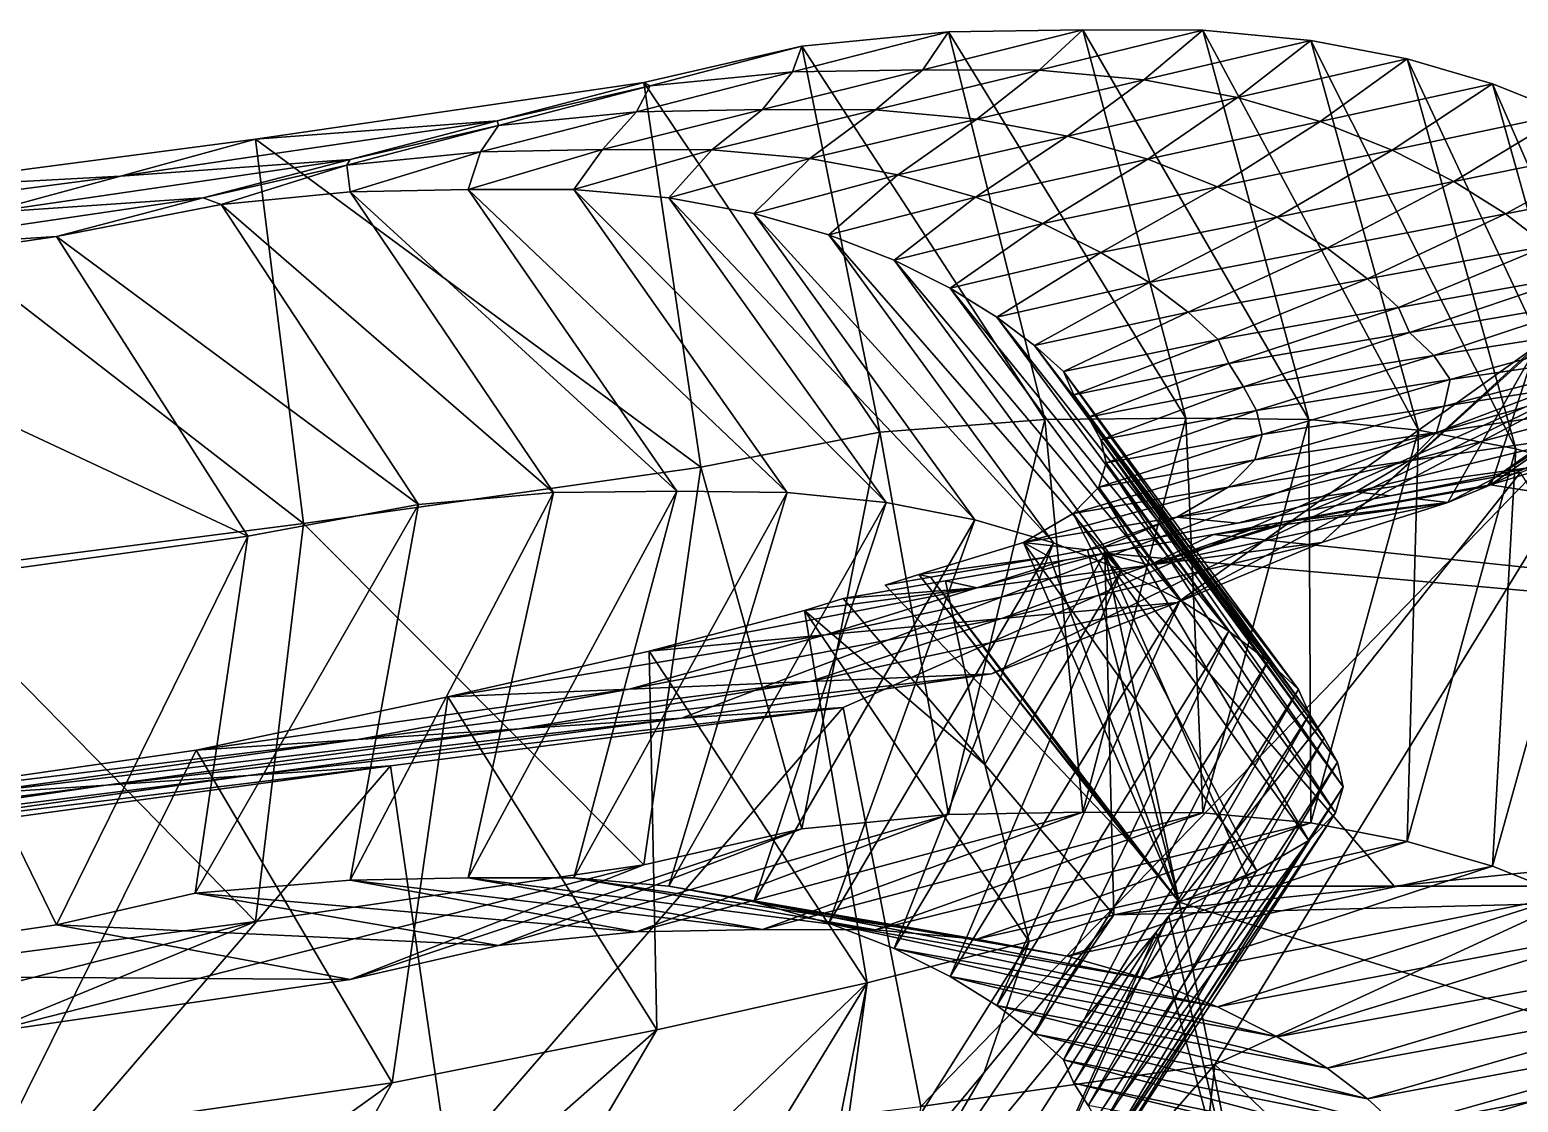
# Model space of a CAD drawing. Extents: x -4 to 137, y -13 to 10.
# Drawn here: x 122.01 to 128.97, y -5.97 to -0.95 of the extents above; entities that cross this region are included whole.
import ezdxf

# ---------------------------------------------------------------- set-up
doc = ezdxf.new("R2010")
doc.units = 0
doc.header["$MEASUREMENT"] = 0

msp = doc.modelspace()

# ---------------------------------------------------------------- linework, layer by layer
for points in [[(126.307564, -0.963214, -39.759182), (125.621094, -1.030319, -40.362541), (125.578003, -1.149979, -39.319485)], [(125.578003, -1.149979, -39.319485), (126.186371, -1.13955, -38.503113), (126.307564, -0.963214, -39.759182)], [(126.307564, -0.963214, -39.759182), (126.756554, -2.77487, -40.124844), (125.621094, -1.030319, -40.362541)], [(126.934799, -0.952899, -38.913757), (126.307564, -0.963214, -39.759182), (126.186371, -1.13955, -38.503113)], [(126.186371, -1.13955, -38.503113), (126.730179, -1.141536, -37.483158), (126.934799, -0.952899, -38.913757)], [(126.934799, -0.952899, -38.913757), (127.416519, -2.769405, -39.238049), (126.307564, -0.963214, -39.759182)], [(126.756554, -2.77487, -40.124844), (126.307564, -0.963214, -39.759182), (127.416519, -2.769405, -39.238049)], [(127.495453, -0.955498, -37.857491), (126.934799, -0.952899, -38.913757), (126.730179, -1.141536, -37.483158)], [(126.730179, -1.141536, -37.483158), (127.220055, -1.186995, -36.29837), (127.495453, -0.955498, -37.857491)], [(127.416519, -2.769405, -39.238049), (126.934799, -0.952899, -38.913757), (127.99176, -2.775061, -38.155674)], [(127.495453, -0.955498, -37.857491), (127.99176, -2.775061, -38.155674), (126.934799, -0.952899, -38.913757)], [(128.000519, -1.003008, -36.630508), (127.495453, -0.955498, -37.857491), (127.220055, -1.186995, -36.29837)], [(127.99176, -2.775061, -38.155674), (127.495453, -0.955498, -37.857491), (128.504044, -2.824563, -36.911705)], [(128.000519, -1.003008, -36.630508), (128.504044, -2.824563, -36.911705), (127.495453, -0.955498, -37.857491)], [(125.621094, -1.030319, -40.362541), (125.985909, -2.834251, -40.794136), (124.882935, -1.199095, -40.692734)], [(125.621094, -1.030319, -40.362541), (124.882935, -1.199095, -40.692734), (124.91217, -1.215367, -39.902145)], [(124.91217, -1.215367, -39.902145), (125.578003, -1.149979, -39.319485), (125.621094, -1.030319, -40.362541)], [(125.985909, -2.834251, -40.794136), (125.621094, -1.030319, -40.362541), (126.756554, -2.77487, -40.124844)], [(127.220055, -1.186995, -36.29837), (127.657707, -1.269892, -34.98317), (128.000519, -1.003008, -36.630508)], [(128.451752, -1.089188, -35.26844), (128.000519, -1.003008, -36.630508), (127.657707, -1.269892, -34.98317)], [(128.504044, -2.824563, -36.911705), (128.000519, -1.003008, -36.630508), (128.959381, -2.91217, -35.537468)], [(128.451752, -1.089188, -35.26844), (128.959381, -2.91217, -35.537468), (128.000519, -1.003008, -36.630508)], [(127.657707, -1.269892, -34.98317), (128.044373, -1.382136, -33.571709), (128.451752, -1.089188, -35.26844)], [(128.850388, -1.205681, -33.806675), (128.451752, -1.089188, -35.26844), (128.044373, -1.382136, -33.571709)], [(128.959381, -2.91217, -35.537468), (128.451752, -1.089188, -35.26844), (129.360565, -3.029743, -34.066475)], [(128.850388, -1.205681, -33.806675), (129.360565, -3.029743, -34.066475), (128.451752, -1.089188, -35.26844)], [(125.578003, -1.149979, -39.319485), (124.91217, -1.215367, -39.902145), (124.848419, -1.336743, -38.879791)], [(124.848419, -1.336743, -38.879791), (125.437943, -1.326199, -38.092472), (125.578003, -1.149979, -39.319485)], [(126.186371, -1.13955, -38.503113), (125.578003, -1.149979, -39.319485), (125.437943, -1.326199, -38.092472)], [(125.437943, -1.326199, -38.092472), (125.96489, -1.327573, -37.108826), (126.186371, -1.13955, -38.503113)], [(126.730179, -1.141536, -37.483158), (126.186371, -1.13955, -38.503113), (125.96489, -1.327573, -37.108826)], [(125.96489, -1.327573, -37.108826), (126.439598, -1.370982, -35.96624), (126.730179, -1.141536, -37.483158)], [(127.220055, -1.186995, -36.29837), (126.730179, -1.141536, -37.483158), (126.439598, -1.370982, -35.96624)], [(124.882935, -1.199095, -40.692734), (125.14946, -2.997656, -41.170158), (123.067139, -1.464323, -41.291203)], [(124.882935, -1.199095, -40.692734), (123.067139, -1.464323, -41.291203), (124.19619, -1.379226, -40.221069)], [(124.19619, -1.379226, -40.221069), (124.91217, -1.215367, -39.902145), (124.882935, -1.199095, -40.692734)], [(124.91217, -1.215367, -39.902145), (124.19619, -1.379226, -40.221069), (124.203232, -1.400416, -39.441746)], [(124.203232, -1.400416, -39.441746), (124.848419, -1.336743, -38.879791), (124.91217, -1.215367, -39.902145)], [(125.14946, -2.997656, -41.170158), (124.882935, -1.199095, -40.692734), (125.985909, -2.834251, -40.794136)], [(126.439598, -1.370982, -35.96624), (126.863686, -1.450595, -34.697899), (127.220055, -1.186995, -36.29837)], [(127.657707, -1.269892, -34.98317), (127.220055, -1.186995, -36.29837), (126.863686, -1.450595, -34.697899)], [(128.044373, -1.382136, -33.571709), (128.381226, -1.515645, -32.098167), (128.850388, -1.205681, -33.806675)], [(129.197662, -1.34413, -32.280605), (128.850388, -1.205681, -33.806675), (128.381226, -1.515645, -32.098167)], [(129.360565, -3.029743, -34.066475), (128.850388, -1.205681, -33.806675), (129.709549, -3.16905, -32.533081)], [(129.197662, -1.34413, -32.280605), (129.709549, -3.16905, -32.533081), (128.850388, -1.205681, -33.806675)], [(126.863686, -1.450595, -34.697899), (127.23835, -1.558592, -33.336739), (127.657707, -1.269892, -34.98317)], [(128.044373, -1.382136, -33.571709), (127.657707, -1.269892, -34.98317), (127.23835, -1.558592, -33.336739)], [(122.43499, -1.636768, -40.799103), (124.19619, -1.379226, -40.221069), (123.067139, -1.464323, -41.291203)], [(124.19619, -1.379226, -40.221069), (122.43499, -1.636768, -40.799103), (123.50943, -1.559358, -39.749401)], [(123.50943, -1.559358, -39.749401), (124.203232, -1.400416, -39.441746), (124.19619, -1.379226, -40.221069)], [(124.848419, -1.336743, -38.879791), (124.203232, -1.400416, -39.441746), (124.118858, -1.523509, -38.440094)], [(124.118858, -1.523509, -38.440094), (124.689507, -1.512848, -37.681835), (124.848419, -1.336743, -38.879791)], [(125.437943, -1.326199, -38.092472), (124.848419, -1.336743, -38.879791), (124.689507, -1.512848, -37.681835)], [(124.689507, -1.512848, -37.681835), (125.199593, -1.51361, -36.734493), (125.437943, -1.326199, -38.092472)], [(125.96489, -1.327573, -37.108826), (125.437943, -1.326199, -38.092472), (125.199593, -1.51361, -36.734493)], [(125.199593, -1.51361, -36.734493), (125.659119, -1.554969, -35.634102), (125.96489, -1.327573, -37.108826)], [(126.439598, -1.370982, -35.96624), (125.96489, -1.327573, -37.108826), (125.659119, -1.554969, -35.634102)], [(125.659119, -1.554969, -35.634102), (126.069649, -1.631298, -34.412624), (126.439598, -1.370982, -35.96624)], [(126.863686, -1.450595, -34.697899), (126.439598, -1.370982, -35.96624), (126.069649, -1.631298, -34.412624)], [(127.23835, -1.558592, -33.336739), (127.564751, -1.687159, -31.915726), (128.044373, -1.382136, -33.571709)], [(128.381226, -1.515645, -32.098167), (128.044373, -1.382136, -33.571709), (127.564751, -1.687159, -31.915726)], [(128.381226, -1.515645, -32.098167), (128.669464, -1.66233, -30.596708), (129.197662, -1.34413, -32.280605)], [(129.494843, -1.496181, -30.72562), (129.197662, -1.34413, -32.280605), (128.669464, -1.66233, -30.596708)], [(124.203232, -1.400416, -39.441746), (123.50943, -1.559358, -39.749401), (123.494286, -1.585465, -38.981339)], [(123.494286, -1.585465, -38.981339), (124.118858, -1.523509, -38.440094), (124.203232, -1.400416, -39.441746)], [(126.069649, -1.631298, -34.412624), (126.432335, -1.735048, -33.101776), (126.863686, -1.450595, -34.697899)], [(127.23835, -1.558592, -33.336739), (126.863686, -1.450595, -34.697899), (126.432335, -1.735048, -33.101776)], [(123.067139, -1.464323, -41.291203), (123.291344, -3.261285, -41.78228), (121.274147, -1.699428, -41.804405)], [(123.067139, -1.464323, -41.291203), (121.274147, -1.699428, -41.804405), (122.43499, -1.636768, -40.799103)], [(123.291344, -3.261285, -41.78228), (123.067139, -1.464323, -41.291203), (125.14946, -2.997656, -41.170158)], [(124.118858, -1.523509, -38.440094), (123.494286, -1.585465, -38.981339), (123.509865, -1.710275, -38.000397)], [(123.509865, -1.710275, -38.000397), (124.061653, -1.699497, -37.271191), (124.118858, -1.523509, -38.440094)], [(124.689507, -1.512848, -37.681835), (124.118858, -1.523509, -38.440094), (124.061653, -1.699497, -37.271191)], [(124.061653, -1.699497, -37.271191), (124.554893, -1.699648, -36.360161), (124.689507, -1.512848, -37.681835)], [(125.199593, -1.51361, -36.734493), (124.689507, -1.512848, -37.681835), (124.554893, -1.699648, -36.360161)], [(124.554893, -1.699648, -36.360161), (124.999229, -1.738956, -35.301971), (125.199593, -1.51361, -36.734493)], [(125.659119, -1.554969, -35.634102), (125.199593, -1.51361, -36.734493), (124.999229, -1.738956, -35.301971)], [(127.564751, -1.687159, -31.915726), (127.844048, -1.828479, -30.467796), (128.381226, -1.515645, -32.098167)], [(128.669464, -1.66233, -30.596708), (128.381226, -1.515645, -32.098167), (127.844048, -1.828479, -30.467796)], [(128.669464, -1.66233, -30.596708), (128.910309, -1.814106, -29.101503), (129.494843, -1.496181, -30.72562)], [(129.743179, -1.653477, -29.177111), (129.494843, -1.496181, -30.72562), (128.910309, -1.814106, -29.101503)], [(123.50943, -1.559358, -39.749401), (121.802834, -1.809211, -40.306995), (122.822708, -1.73949, -39.277733)], [(121.802834, -1.809211, -40.306995), (123.50943, -1.559358, -39.749401), (122.43499, -1.636768, -40.799103)], [(122.822708, -1.73949, -39.277733), (123.494286, -1.585465, -38.981339), (123.50943, -1.559358, -39.749401)], [(123.494286, -1.585465, -38.981339), (122.822708, -1.73949, -39.277733), (122.905937, -1.770514, -38.520935)], [(122.905937, -1.770514, -38.520935), (123.509865, -1.710275, -38.000397), (123.494286, -1.585465, -38.981339)], [(124.999229, -1.738956, -35.301971), (125.396187, -1.812001, -34.12735), (125.659119, -1.554969, -35.634102)], [(126.069649, -1.631298, -34.412624), (125.659119, -1.554969, -35.634102), (125.396187, -1.812001, -34.12735)], [(126.432335, -1.735048, -33.101776), (126.748299, -1.858673, -31.733284), (127.23835, -1.558592, -33.336739)], [(127.564751, -1.687159, -31.915726), (127.23835, -1.558592, -33.336739), (126.748299, -1.858673, -31.733284)], [(120.695908, -1.86505, -41.294785), (122.43499, -1.636768, -40.799103), (121.274147, -1.699428, -41.804405)], [(122.43499, -1.636768, -40.799103), (120.695908, -1.86505, -41.294785), (121.802834, -1.809211, -40.306995)], [(125.396187, -1.812001, -34.12735), (125.74691, -1.911503, -32.86681), (126.069649, -1.631298, -34.412624)], [(126.432335, -1.735048, -33.101776), (126.069649, -1.631298, -34.412624), (125.74691, -1.911503, -32.86681)], [(127.844048, -1.828479, -30.467796), (128.077454, -1.974734, -29.025898), (128.669464, -1.66233, -30.596708)], [(128.910309, -1.814106, -29.101503), (128.669464, -1.66233, -30.596708), (128.077454, -1.974734, -29.025898)], [(128.910309, -1.814106, -29.101503), (129.10498, -1.962887, -27.646717), (129.743179, -1.653477, -29.177111)], [(122.822708, -1.73949, -39.277733), (121.170677, -1.981657, -39.814896), (122.135963, -1.919621, -38.626823)], [(121.170677, -1.981657, -39.814896), (122.822708, -1.73949, -39.277733), (121.802834, -1.809211, -40.306995)], [(121.471603, -3.495553, -42.302624), (121.274147, -1.699428, -41.804405), (123.291344, -3.261285, -41.78228)], [(122.135963, -1.919621, -38.626823), (122.905937, -1.770514, -38.520935), (122.822708, -1.73949, -39.277733)], [(123.509865, -1.710275, -38.000397), (122.905937, -1.770514, -38.520935), (124.460381, -3.115926, -38.845131)], [(124.061653, -1.699497, -37.271191), (123.509865, -1.710275, -38.000397), (125.036736, -3.110103, -38.073631)], [(124.460381, -3.115926, -38.845131), (125.036736, -3.110103, -38.073631), (123.509865, -1.710275, -38.000397)], [(125.036736, -3.110103, -38.073631), (125.551949, -3.116456, -37.109673), (124.061653, -1.699497, -37.271191)], [(124.554893, -1.699648, -36.360161), (124.061653, -1.699497, -37.271191), (125.551949, -3.116456, -37.109673)], [(125.551949, -3.116456, -37.109673), (126.016045, -3.162999, -35.98975), (124.554893, -1.699648, -36.360161)], [(124.999229, -1.738956, -35.301971), (124.554893, -1.699648, -36.360161), (126.016045, -3.162999, -35.98975)], [(126.016045, -3.162999, -35.98975), (126.430702, -3.244098, -34.746384), (124.999229, -1.738956, -35.301971)], [(125.396187, -1.812001, -34.12735), (124.999229, -1.738956, -35.301971), (126.430702, -3.244098, -34.746384)], [(125.74691, -1.911503, -32.86681), (126.052422, -2.030188, -31.550842), (126.432335, -1.735048, -33.101776)], [(126.748299, -1.858673, -31.733284), (126.432335, -1.735048, -33.101776), (126.052422, -2.030188, -31.550842)], [(126.748299, -1.858673, -31.733284), (127.018677, -1.994628, -30.338879), (127.564751, -1.687159, -31.915726)], [(127.844048, -1.828479, -30.467796), (127.564751, -1.687159, -31.915726), (127.018677, -1.994628, -30.338879)], [(122.905937, -1.770514, -38.520935), (122.135963, -1.919621, -38.626823), (123.829567, -3.172669, -39.3955)], [(123.829567, -3.172669, -39.3955), (124.460381, -3.115926, -38.845131), (122.905937, -1.770514, -38.520935)], [(126.430702, -3.244098, -34.746384), (126.79702, -3.352261, -33.411934), (125.396187, -1.812001, -34.12735)], [(125.74691, -1.911503, -32.86681), (125.396187, -1.812001, -34.12735), (126.79702, -3.352261, -33.411934)], [(126.052422, -2.030188, -31.550842), (126.313866, -2.160777, -30.209965), (126.748299, -1.858673, -31.733284)], [(127.018677, -1.994628, -30.338879), (126.748299, -1.858673, -31.733284), (126.313866, -2.160777, -30.209965)], [(127.018677, -1.994628, -30.338879), (127.244598, -2.135363, -28.950287), (127.844048, -1.828479, -30.467796)], [(128.077454, -1.974734, -29.025898), (127.844048, -1.828479, -30.467796), (127.244598, -2.135363, -28.950287)], [(128.077454, -1.974734, -29.025898), (128.266083, -2.11811, -27.622978), (128.910309, -1.814106, -29.101503)], [(129.10498, -1.962887, -27.646717), (128.910309, -1.814106, -29.101503), (128.266083, -2.11811, -27.622978)], [(122.135963, -1.919621, -38.626823), (120.538521, -2.154101, -39.143547), (123.030685, -3.319955, -39.516937)], [(120.538521, -2.154101, -39.143547), (122.135963, -1.919621, -38.626823), (121.170677, -1.981657, -39.814896)], [(123.030685, -3.319955, -39.516937), (123.829567, -3.172669, -39.3955), (122.135963, -1.919621, -38.626823)], [(126.79702, -3.352261, -33.411934), (127.116142, -3.48, -32.018707), (125.74691, -1.911503, -32.86681)], [(126.052422, -2.030188, -31.550842), (125.74691, -1.911503, -32.86681), (127.116142, -3.48, -32.018707)], [(126.313866, -2.160777, -30.209965), (126.532326, -2.295992, -28.87468), (127.018677, -1.994628, -30.338879)], [(127.244598, -2.135363, -28.950287), (127.018677, -1.994628, -30.338879), (126.532326, -2.295992, -28.87468)], [(127.244598, -2.135363, -28.950287), (127.427208, -2.273334, -27.599236), (128.077454, -1.974734, -29.025898)], [(128.266083, -2.11811, -27.622978), (128.077454, -1.974734, -29.025898), (127.427208, -2.273334, -27.599236)], [(128.266083, -2.11811, -27.622978), (128.411148, -2.250789, -26.291988), (129.10498, -1.962887, -27.646717)], [(129.2547, -2.100587, -26.266525), (129.10498, -1.962887, -27.646717), (128.411148, -2.250789, -26.291988)], [(127.116142, -3.48, -32.018707), (127.389214, -3.619821, -30.599045), (126.052422, -2.030188, -31.550842)], [(126.313866, -2.160777, -30.209965), (126.052422, -2.030188, -31.550842), (127.389214, -3.619821, -30.599045)], [(121.362122, -3.551105, -40.06208), (123.030685, -3.319955, -39.516937), (120.538521, -2.154101, -39.143547)], [(126.532326, -2.295992, -28.87468), (126.708885, -2.428557, -27.575497), (127.244598, -2.135363, -28.950287)], [(127.427208, -2.273334, -27.599236), (127.244598, -2.135363, -28.950287), (126.708885, -2.428557, -27.575497)], [(127.427208, -2.273334, -27.599236), (127.567627, -2.400992, -26.317451), (128.266083, -2.11811, -27.622978)], [(128.411148, -2.250789, -26.291988), (128.266083, -2.11811, -27.622978), (127.567627, -2.400992, -26.317451)], [(128.411148, -2.250789, -26.291988), (128.462463, -2.367704, -25.086254), (129.2547, -2.100587, -26.266525)], [(129.368896, -2.214385, -25.080736), (129.2547, -2.100587, -26.266525), (128.462463, -2.367704, -25.086254)], [(127.389214, -3.619821, -30.599045), (127.617393, -3.764234, -29.185263), (126.313866, -2.160777, -30.209965)], [(126.532326, -2.295992, -28.87468), (126.313866, -2.160777, -30.209965), (127.617393, -3.764234, -29.185263)], [(128.462463, -2.367704, -25.086254), (128.576492, -2.476503, -23.961967), (129.368896, -2.214385, -25.080736)], [(129.703659, -2.299766, -24.150038), (129.368896, -2.214385, -25.080736), (128.576492, -2.476503, -23.961967)], [(127.617393, -3.764234, -29.185263), (127.801842, -3.905748, -27.809696), (126.532326, -2.295992, -28.87468)], [(126.708885, -2.428557, -27.575497), (126.532326, -2.295992, -28.87468), (127.801842, -3.905748, -27.809696)], [(126.708885, -2.428557, -27.575497), (126.844673, -2.551194, -26.342918), (127.427208, -2.273334, -27.599236)], [(127.567627, -2.400992, -26.317451), (127.427208, -2.273334, -27.599236), (126.844673, -2.551194, -26.342918)], [(127.567627, -2.400992, -26.317451), (127.617317, -2.513463, -25.15629), (128.411148, -2.250789, -26.291988)], [(128.462463, -2.367704, -25.086254), (128.411148, -2.250789, -26.291988), (127.617317, -2.513463, -25.15629)], [(128.576492, -2.476503, -23.961967), (128.652832, -2.588782, -22.845488), (129.703659, -2.299766, -24.150038)], [(129.709335, -2.433776, -23.395975), (129.703659, -2.299766, -24.150038), (128.652832, -2.588782, -22.845488)], [(127.801842, -3.905748, -27.809696), (127.943672, -4.036873, -26.504677), (126.708885, -2.428557, -27.575497)], [(126.844673, -2.551194, -26.342918), (126.708885, -2.428557, -27.575497), (127.943672, -4.036873, -26.504677)], [(126.844673, -2.551194, -26.342918), (126.892708, -2.659222, -25.226328), (127.567627, -2.400992, -26.317451)], [(127.617317, -2.513463, -25.15629), (127.567627, -2.400992, -26.317451), (126.892708, -2.659222, -25.226328)], [(129.599609, -2.454401, -14.183396), (129.05394, -2.432048, -15.290351), (127.377144, -3.63054, -14.765541)], [(128.051636, -3.35009, -16.319513), (127.377144, -3.63054, -14.765541), (129.05394, -2.432048, -15.290351)], [(127.617317, -2.513463, -25.15629), (127.686295, -2.622917, -24.032677), (128.462463, -2.367704, -25.086254)], [(128.576492, -2.476503, -23.961967), (128.462463, -2.367704, -25.086254), (127.686295, -2.622917, -24.032677)], [(129.05394, -2.432048, -15.290351), (129.049133, -2.445647, -16.908186), (128.051636, -3.35009, -16.319513)], [(128.652832, -2.588782, -22.845488), (128.624695, -2.712239, -21.696447), (129.709335, -2.433776, -23.395975)], [(129.483337, -2.578519, -21.509293), (129.709335, -2.433776, -23.395975), (128.624695, -2.712239, -21.696447)], [(125.8144, -4.122, -11.836518), (129.599609, -2.454401, -12.212553), (125.05809, -4.17187, -12.594121)], [(126.507881, -3.964232, -13.004992), (125.05809, -4.17187, -12.594121), (129.599609, -2.454401, -12.212553)], [(125.8144, -4.122, -11.836518), (126.177849, -5.987885, -11.739391), (129.599609, -2.454401, -12.212553)], [(127.552185, -5.790287, -12.01738), (129.599609, -2.454401, -12.212553), (126.177849, -5.987885, -11.739391)], [(129.599609, -2.454401, -12.212553), (129.599609, -2.454401, -14.183396), (126.507881, -3.964232, -13.004992)], [(127.377144, -3.63054, -14.765541), (126.507881, -3.964232, -13.004992), (129.599609, -2.454401, -14.183396)], [(127.552185, -5.790287, -12.01738), (129.204559, -5.028249, -12.338095), (129.599609, -2.454401, -12.212553)], [(127.686295, -2.622917, -24.032677), (127.747551, -2.732419, -22.944965), (128.576492, -2.476503, -23.961967)], [(128.652832, -2.588782, -22.845488), (128.576492, -2.476503, -23.961967), (127.747551, -2.732419, -22.944965)], [(128.6409, -3.163229, -17.296448), (128.051636, -3.35009, -16.319513), (129.049133, -2.445647, -16.908186)], [(129.049133, -2.445647, -16.908186), (128.852768, -3.052255, -17.620075), (128.6409, -3.163229, -17.296448)], [(129.049133, -2.445647, -16.908186), (129.242432, -2.779432, -17.615314), (128.852768, -3.052255, -17.620075)], [(127.943672, -4.036873, -26.504677), (127.993828, -4.15259, -25.322483), (126.844673, -2.551194, -26.342918)], [(126.892708, -2.659222, -25.226328), (126.844673, -2.551194, -26.342918), (127.993828, -4.15259, -25.322483)], [(126.892708, -2.659222, -25.226328), (126.959419, -2.764356, -24.145847), (127.617317, -2.513463, -25.15629)], [(127.686295, -2.622917, -24.032677), (127.617317, -2.513463, -25.15629), (126.959419, -2.764356, -24.145847)], [(126.959419, -2.764356, -24.145847), (127.018639, -2.869557, -23.09989), (127.686295, -2.622917, -24.032677)], [(127.747551, -2.732419, -22.944965), (127.686295, -2.622917, -24.032677), (127.018639, -2.869557, -23.09989)], [(127.747551, -2.732419, -22.944965), (127.774048, -2.845034, -21.8915), (128.652832, -2.588782, -22.845488)], [(128.624695, -2.712239, -21.696447), (128.652832, -2.588782, -22.845488), (127.774048, -2.845034, -21.8915)], [(128.624695, -2.712239, -21.696447), (128.587921, -2.835637, -20.636066), (129.483337, -2.578519, -21.509293)], [(129.437134, -2.707445, -20.401499), (129.483337, -2.578519, -21.509293), (128.587921, -2.835637, -20.636066)], [(127.993828, -4.15259, -25.322483), (128.063507, -4.265162, -24.178516), (126.892708, -2.659222, -25.226328)], [(126.959419, -2.764356, -24.145847), (126.892708, -2.659222, -25.226328), (128.063507, -4.265162, -24.178516)], [(127.774048, -2.845034, -21.8915), (127.738739, -2.963828, -20.870638), (128.624695, -2.712239, -21.696447)], [(128.587921, -2.835637, -20.636066), (128.624695, -2.712239, -21.696447), (127.738739, -2.963828, -20.870638)], [(128.587921, -2.835637, -20.636066), (128.459747, -2.96853, -19.608135), (129.437134, -2.707445, -20.401499)], [(129.30481, -2.845192, -19.335545), (129.437134, -2.707445, -20.401499), (128.459747, -2.96853, -19.608135)], [(128.841187, -3.081169, -17.653316), (130.202881, -2.664972, -17.653316), (135.867706, -4.186769, -17.653318)], [(130.202881, -2.664972, -17.653316), (128.841187, -3.081169, -17.653316), (129.717072, -2.665063, -17.653318)], [(129.250793, -2.79753, -17.653318), (129.717072, -2.665063, -17.653318), (128.841187, -3.081169, -17.653316)], [(126.756554, -2.77487, -40.124844), (126.307564, -4.621984, -40.187908), (125.985909, -2.834251, -40.794136)], [(126.307564, -4.621984, -40.187908), (126.756554, -2.77487, -40.124844), (126.934799, -4.611672, -39.342484)], [(127.416519, -2.769405, -39.238049), (126.934799, -4.611672, -39.342484), (126.756554, -2.77487, -40.124844)], [(126.934799, -4.611672, -39.342484), (127.416519, -2.769405, -39.238049), (127.495453, -4.61427, -38.286217)], [(128.063507, -4.265162, -24.178516), (128.125366, -4.377568, -23.071079), (126.959419, -2.764356, -24.145847)], [(127.018639, -2.869557, -23.09989), (126.959419, -2.764356, -24.145847), (128.125366, -4.377568, -23.071079)], [(127.018639, -2.869557, -23.09989), (127.044273, -2.977791, -22.086872), (127.747551, -2.732419, -22.944965)], [(127.774048, -2.845034, -21.8915), (127.747551, -2.732419, -22.944965), (127.044273, -2.977791, -22.086872)], [(127.99176, -2.775061, -38.155674), (127.495453, -4.61427, -38.286217), (127.416519, -2.769405, -39.238049)], [(127.495453, -4.61427, -38.286217), (127.99176, -2.775061, -38.155674), (128.000519, -4.661781, -37.059235)], [(128.504044, -2.824563, -36.911705), (128.000519, -4.661781, -37.059235), (127.99176, -2.775061, -38.155674)], [(129.242432, -2.779432, -17.615314), (129.250793, -2.79753, -17.653318), (128.852768, -3.052255, -17.620075)], [(125.985909, -2.834251, -40.794136), (125.621094, -4.689091, -40.791267), (125.14946, -2.997656, -41.170158)], [(125.621094, -4.689091, -40.791267), (125.985909, -2.834251, -40.794136), (126.307564, -4.621984, -40.187908)], [(127.044273, -2.977791, -22.086872), (127.010155, -3.09202, -21.105206), (127.774048, -2.845034, -21.8915)], [(127.738739, -2.963828, -20.870638), (127.774048, -2.845034, -21.8915), (127.010155, -3.09202, -21.105206)], [(127.738739, -2.963828, -20.870638), (127.614632, -3.09187, -19.880722), (128.587921, -2.835637, -20.636066)], [(128.459747, -2.96853, -19.608135), (128.587921, -2.835637, -20.636066), (127.614632, -3.09187, -19.880722)], [(128.000519, -4.661781, -37.059235), (128.504044, -2.824563, -36.911705), (128.451752, -4.747962, -35.697166)], [(128.459747, -2.96853, -19.608135), (128.211868, -3.114126, -18.681356), (129.30481, -2.845192, -19.335545)], [(129.048996, -2.99603, -18.371862), (129.30481, -2.845192, -19.335545), (128.211868, -3.114126, -18.681356)], [(128.959381, -2.91217, -35.537468), (128.451752, -4.747962, -35.697166), (128.504044, -2.824563, -36.911705)], [(128.841187, -3.081169, -17.653316), (128.852768, -3.052255, -17.620075), (129.250793, -2.79753, -17.653318)], [(128.125366, -4.377568, -23.071079), (128.15213, -4.492784, -21.998468), (127.018639, -2.869557, -23.09989)], [(127.044273, -2.977791, -22.086872), (127.018639, -2.869557, -23.09989), (128.15213, -4.492784, -21.998468)], [(128.451752, -4.747962, -35.697166), (128.959381, -2.91217, -35.537468), (128.850388, -4.864453, -34.235405)], [(129.360565, -3.029743, -34.066475), (128.850388, -4.864453, -34.235405), (128.959381, -2.91217, -35.537468)], [(127.010155, -3.09202, -21.105206), (126.890144, -3.215207, -20.153313), (127.738739, -2.963828, -20.870638)], [(127.614632, -3.09187, -19.880722), (127.738739, -2.963828, -20.870638), (126.890144, -3.215207, -20.153313)], [(127.010155, -3.09202, -21.105206), (127.044273, -2.977791, -22.086872), (128.116516, -4.613787, -20.958998)], [(128.15213, -4.492784, -21.998468), (128.116516, -4.613787, -20.958998), (127.044273, -2.977791, -22.086872)], [(127.614632, -3.09187, -19.880722), (127.374702, -3.232222, -18.99085), (128.459747, -2.96853, -19.608135)], [(128.211868, -3.114126, -18.681356), (128.459747, -2.96853, -19.608135), (127.374702, -3.232222, -18.99085)], [(125.14946, -2.997656, -41.170158), (124.882935, -4.857867, -41.12146), (123.291344, -3.261285, -41.78228)], [(124.882935, -4.857867, -41.12146), (125.14946, -2.997656, -41.170158), (125.621094, -4.689091, -40.791267)], [(127.031326, -3.371903, -18.177498), (127.385704, -5.031764, -18.177498), (128.981537, -3.023669, -18.177498)], [(128.007599, -3.197526, -18.177498), (127.031326, -3.371903, -18.177498), (128.981537, -3.023669, -18.177498)], [(127.385704, -5.031764, -18.177498), (130.902084, -6.130318, -18.177498), (128.981537, -3.023669, -18.177498)], [(128.371918, -3.132445, -18.177498), (128.007599, -3.197526, -18.177498), (128.981537, -3.023669, -18.177498)], [(128.211868, -3.114126, -18.681356), (128.211868, -3.114126, -18.539869), (129.048996, -2.99603, -18.371862)], [(129.048996, -2.99603, -18.230377), (129.048996, -2.99603, -18.371862), (128.211868, -3.114126, -18.539869)], [(128.211868, -3.114126, -18.539869), (128.371918, -3.132445, -18.177498), (129.048996, -2.99603, -18.230377)], [(128.981537, -3.023669, -18.177498), (129.048996, -2.99603, -18.230377), (128.371918, -3.132445, -18.177498)], [(128.822891, -3.088666, -17.620712), (128.6409, -3.163229, -17.296448), (128.852768, -3.052255, -17.620075)], [(128.841187, -3.081169, -17.653316), (128.822891, -3.088666, -17.620712), (128.852768, -3.052255, -17.620075)], [(128.850388, -4.864453, -34.235405), (129.360565, -3.029743, -34.066475), (129.197662, -5.002903, -32.709332)], [(124.460381, -3.115926, -38.845131), (123.829567, -3.172669, -39.3955), (123.509865, -4.929068, -38.377563)], [(123.509865, -4.929068, -38.377563), (124.061653, -4.91829, -37.648361), (124.460381, -3.115926, -38.845131)], [(125.036736, -3.110103, -38.073631), (124.460381, -3.115926, -38.845131), (124.061653, -4.91829, -37.648361)], [(124.061653, -4.91829, -37.648361), (124.554893, -4.91844, -36.737328), (125.036736, -3.110103, -38.073631)], [(125.551949, -3.116456, -37.109673), (125.036736, -3.110103, -38.073631), (124.554893, -4.91844, -36.737328)], [(124.554893, -4.91844, -36.737328), (124.999229, -4.957748, -35.679146), (125.551949, -3.116456, -37.109673)], [(126.016045, -3.162999, -35.98975), (125.551949, -3.116456, -37.109673), (124.999229, -4.957748, -35.679146)], [(126.890144, -3.215207, -20.153313), (126.658104, -3.350317, -19.300341), (127.614632, -3.09187, -19.880722)], [(127.374702, -3.232222, -18.99085), (127.614632, -3.09187, -19.880722), (126.658104, -3.350317, -19.300341)], [(126.890144, -3.215207, -20.153313), (127.010155, -3.09202, -21.105206), (127.991158, -4.743553, -19.950962)], [(128.116516, -4.613787, -20.958998), (127.991158, -4.743553, -19.950962), (127.010155, -3.09202, -21.105206)], [(127.374702, -3.232222, -18.99085), (127.374702, -3.232222, -18.849361), (128.211868, -3.114126, -18.681356)], [(128.211868, -3.114126, -18.539869), (128.211868, -3.114126, -18.681356), (127.374702, -3.232222, -18.849361)], [(127.374702, -3.232222, -18.849361), (127.657562, -3.259997, -18.177498), (128.211868, -3.114126, -18.539869)], [(127.546539, -3.312364, -17.653318), (128.841187, -3.081169, -17.653316), (135.867706, -4.186769, -17.653318)], [(127.86615, -3.25527, -17.653318), (128.841187, -3.081169, -17.653316), (127.546539, -3.312364, -17.653318)], [(128.007599, -3.197526, -18.177498), (128.211868, -3.114126, -18.539869), (127.657562, -3.259997, -18.177498)], [(128.482742, -3.145128, -17.653318), (128.841187, -3.081169, -17.653316), (127.86615, -3.25527, -17.653318)], [(128.211868, -3.114126, -18.539869), (128.007599, -3.197526, -18.177498), (128.371918, -3.132445, -18.177498)], [(128.482742, -3.145128, -17.653318), (128.49675, -3.146731, -17.621725), (128.841187, -3.081169, -17.653316)], [(128.822891, -3.088666, -17.620712), (128.841187, -3.081169, -17.653316), (128.49675, -3.146731, -17.621725)], [(128.6409, -3.163229, -17.296448), (128.822891, -3.088666, -17.620712), (128.49675, -3.146731, -17.621725)], [(123.829567, -3.172669, -39.3955), (123.030685, -3.319955, -39.516937), (122.785362, -4.989307, -38.718861)], [(122.785362, -4.989307, -38.718861), (123.509865, -4.929068, -38.377563), (123.829567, -3.172669, -39.3955)], [(124.999229, -4.957748, -35.679146), (125.396187, -5.030793, -34.504524), (126.016045, -3.162999, -35.98975)], [(126.430702, -3.244098, -34.746384), (126.016045, -3.162999, -35.98975), (125.396187, -5.030793, -34.504524)], [(127.657562, -3.259997, -18.177498), (127.031326, -3.371903, -18.177498), (128.007599, -3.197526, -18.177498)], [(128.051636, -3.35009, -16.319513), (128.6409, -3.163229, -17.296448), (127.245392, -3.456149, -16.699495)], [(128.6409, -3.163229, -17.296448), (127.859169, -3.26976, -17.623873), (127.245392, -3.456149, -16.699495)], [(128.6409, -3.163229, -17.296448), (127.930916, -3.247576, -17.623486), (127.859169, -3.26976, -17.623873)], [(127.86615, -3.25527, -17.653318), (127.930916, -3.247576, -17.623486), (128.482742, -3.145128, -17.653318)], [(128.49675, -3.146731, -17.621725), (128.482742, -3.145128, -17.653318), (127.930916, -3.247576, -17.623486)], [(128.6409, -3.163229, -17.296448), (128.49675, -3.146731, -17.621725), (127.930916, -3.247576, -17.623486)], [(123.291344, -3.261285, -41.78228), (123.067139, -5.123096, -41.719933), (121.471603, -3.495553, -42.302624)], [(123.067139, -5.123096, -41.719933), (123.291344, -3.261285, -41.78228), (124.882935, -4.857867, -41.12146)], [(125.396187, -5.030793, -34.504524), (125.74691, -5.130296, -33.24398), (126.430702, -3.244098, -34.746384)], [(126.79702, -3.352261, -33.411934), (126.430702, -3.244098, -34.746384), (125.74691, -5.130296, -33.24398)], [(126.658104, -3.350317, -19.300341), (126.890144, -3.215207, -20.153313), (127.748802, -4.885059, -19.043411)], [(126.658104, -3.350317, -19.300341), (126.658104, -3.350317, -19.158857), (127.374702, -3.232222, -18.99085)], [(127.374702, -3.232222, -18.849361), (127.374702, -3.232222, -18.99085), (126.658104, -3.350317, -19.158857)], [(126.658104, -3.350317, -19.158857), (126.95742, -3.385099, -18.177498), (127.374702, -3.232222, -18.849361)], [(127.991158, -4.743553, -19.950962), (127.748802, -4.885059, -19.043411), (126.890144, -3.215207, -20.153313)], [(127.031326, -3.371903, -18.177498), (127.374702, -3.232222, -18.849361), (126.95742, -3.385099, -18.177498)], [(127.374702, -3.232222, -18.849361), (127.031326, -3.371903, -18.177498), (127.657562, -3.259997, -18.177498)], [(127.805618, -3.278994, -17.624033), (127.245392, -3.456149, -16.699495), (127.859169, -3.26976, -17.623873)], [(127.77504, -3.271532, -17.653318), (127.86615, -3.25527, -17.653318), (127.546539, -3.312364, -17.653318)], [(127.77504, -3.271532, -17.653318), (127.816383, -3.275591, -17.641792), (127.86615, -3.25527, -17.653318)], [(127.816383, -3.275591, -17.641792), (127.805618, -3.278994, -17.624033), (127.859169, -3.26976, -17.623873)], [(127.816383, -3.275591, -17.641792), (127.859169, -3.26976, -17.623873), (127.86615, -3.25527, -17.653318)], [(127.930916, -3.247576, -17.623486), (127.86615, -3.25527, -17.653318), (127.859169, -3.26976, -17.623873)], [(123.030685, -3.319955, -39.516937), (121.362122, -3.551105, -40.06208), (122.135963, -5.138414, -39.00399)], [(122.135963, -5.138414, -39.00399), (122.785362, -4.989307, -38.718861), (123.030685, -3.319955, -39.516937)], [(127.037621, -3.400257, -17.653318), (127.245392, -3.456149, -16.699495), (127.546539, -3.312364, -17.653318)], [(127.037621, -3.400257, -17.653318), (127.546539, -3.312364, -17.653318), (135.867706, -4.186769, -17.653318)], [(127.805618, -3.278994, -17.624033), (127.720154, -3.291007, -17.624243), (127.245392, -3.456149, -16.699495)], [(127.546539, -3.312364, -17.653318), (127.245392, -3.456149, -16.699495), (127.720154, -3.291007, -17.624243)], [(127.546539, -3.312364, -17.653318), (127.816383, -3.275591, -17.641792), (127.77504, -3.271532, -17.653318)], [(127.546539, -3.312364, -17.653318), (127.720154, -3.291007, -17.624243), (127.816383, -3.275591, -17.641792)], [(127.805618, -3.278994, -17.624033), (127.816383, -3.275591, -17.641792), (127.720154, -3.291007, -17.624243)], [(125.74691, -5.130296, -33.24398), (126.052422, -5.24898, -31.928013), (126.79702, -3.352261, -33.411934)], [(127.116142, -3.48, -32.018707), (126.79702, -3.352261, -33.411934), (126.052422, -5.24898, -31.928013)], [(126.167366, -3.500314, -18.332485), (126.658104, -3.350317, -19.158857), (127.385704, -5.031764, -18.177498)], [(126.167366, -3.500314, -18.332485), (126.779724, -3.416863, -18.177498), (126.658104, -3.350317, -19.158857)], [(126.850403, -3.432554, -17.653318), (127.037621, -3.400257, -17.653318), (126.292671, -3.528849, -17.653318)], [(126.292671, -3.528849, -17.653318), (127.037621, -3.400257, -17.653318), (126.476891, -4.388619, -17.653318)], [(127.245392, -3.456149, -16.699495), (127.037621, -3.400257, -17.653318), (126.439156, -3.562208, -17.079481)], [(126.850403, -3.432554, -17.653318), (126.439156, -3.562208, -17.079481), (127.037621, -3.400257, -17.653318)], [(126.476891, -4.388619, -17.653318), (127.037621, -3.400257, -17.653318), (127.079872, -5.091654, -17.653318)], [(127.377144, -3.63054, -14.765541), (128.051636, -3.35009, -16.319513), (126.554108, -3.706303, -15.378053)], [(127.245392, -3.456149, -16.699495), (126.554108, -3.706303, -15.378053), (128.051636, -3.35009, -16.319513)], [(127.748802, -4.885059, -19.043411), (127.748802, -4.885059, -18.901922), (126.658104, -3.350317, -19.300341)], [(126.658104, -3.350317, -19.158857), (126.658104, -3.350317, -19.300341), (127.748802, -4.885059, -18.901922)], [(127.385704, -5.031764, -18.177498), (126.658104, -3.350317, -19.158857), (127.748802, -4.885059, -18.901922)], [(126.95742, -3.385099, -18.177498), (126.658104, -3.350317, -19.158857), (126.779724, -3.416863, -18.177498)], [(126.779724, -3.416863, -18.177498), (127.385704, -5.031764, -18.177498), (126.95742, -3.385099, -18.177498)], [(126.95742, -3.385099, -18.177498), (127.385704, -5.031764, -18.177498), (127.031326, -3.371903, -18.177498)], [(127.720154, -4.956659, -17.653318), (127.079872, -5.091654, -17.653318), (127.037621, -3.400257, -17.653318)], [(135.867706, -4.186769, -17.653318), (128.390884, -4.956659, -17.653318), (127.037621, -3.400257, -17.653318)], [(128.390884, -4.956659, -17.653318), (127.720154, -4.956659, -17.653318), (127.037621, -3.400257, -17.653318)], [(126.554108, -3.706303, -15.378053), (127.245392, -3.456149, -16.699495), (125.731056, -3.782066, -15.990563)], [(126.439156, -3.562208, -17.079481), (125.731056, -3.782066, -15.990563), (127.245392, -3.456149, -16.699495)], [(126.167366, -3.500314, -18.332485), (126.223, -3.512983, -18.177498), (126.779724, -3.416863, -18.177498)], [(126.223, -3.512983, -18.177498), (127.385704, -5.031764, -18.177498), (126.779724, -3.416863, -18.177498)], [(126.292671, -3.528849, -17.653318), (126.439156, -3.562208, -17.079481), (126.850403, -3.432554, -17.653318)], [(121.274147, -5.3582, -42.233135), (121.471603, -3.495553, -42.302624), (123.067139, -5.123096, -41.719933)], [(126.292671, -3.528849, -17.653318), (125.813721, -3.611447, -17.653318), (126.439156, -3.562208, -17.079481)], [(125.813721, -3.611447, -17.653318), (126.292671, -3.528849, -17.653318), (126.476891, -4.388619, -17.653318)], [(126.167366, -3.500314, -18.332485), (127.176506, -4.774986, -18.177498), (126.010345, -3.549658, -18.177498)], [(126.167366, -3.500314, -18.332485), (126.010345, -3.549658, -18.177498), (126.223, -3.512983, -18.177498)], [(126.010345, -3.549658, -18.177498), (127.176506, -4.774986, -18.177498), (126.223, -3.512983, -18.177498)], [(126.052422, -5.24898, -31.928013), (126.313866, -5.37957, -30.587137), (127.116142, -3.48, -32.018707)], [(127.176506, -4.774986, -18.177498), (126.167366, -3.500314, -18.332485), (127.385704, -5.031764, -18.177498)], [(127.176506, -4.774986, -18.177498), (127.385704, -5.031764, -18.177498), (126.223, -3.512983, -18.177498)], [(127.389214, -3.619821, -30.599045), (127.116142, -3.48, -32.018707), (126.313866, -5.37957, -30.587137)], [(120.538521, -5.372893, -39.520714), (122.135963, -5.138414, -39.00399), (121.362122, -3.551105, -40.06208)], [(125.731056, -3.782066, -15.990563), (126.439156, -3.562208, -17.079481), (124.90802, -3.857829, -16.603075)], [(125.632904, -3.668267, -17.459469), (124.90802, -3.857829, -16.603075), (126.439156, -3.562208, -17.079481)], [(125.632904, -3.668267, -17.459469), (126.439156, -3.562208, -17.079481), (125.813721, -3.611447, -17.653318)], [(126.476891, -4.388619, -17.653318), (125.632904, -3.668267, -17.459469), (125.813721, -3.611447, -17.653318)], [(124.90802, -3.857829, -16.603075), (125.632904, -3.668267, -17.459469), (125.926155, -5.409888, -16.198353)], [(126.683319, -5.215198, -17.098509), (125.926155, -5.409888, -16.198353), (125.632904, -3.668267, -17.459469)], [(125.632904, -3.668267, -17.459469), (126.476891, -4.388619, -17.653318), (126.683319, -5.215198, -17.098509)], [(126.507881, -3.964232, -13.004992), (127.377144, -3.63054, -14.765541), (125.660782, -4.000251, -13.922985)], [(126.554108, -3.706303, -15.378053), (125.660782, -4.000251, -13.922985), (127.377144, -3.63054, -14.765541)], [(126.313866, -5.37957, -30.587137), (126.532326, -5.514784, -29.251852), (127.389214, -3.619821, -30.599045)], [(127.617393, -3.764234, -29.185263), (127.389214, -3.619821, -30.599045), (126.532326, -5.514784, -29.251852)], [(125.660782, -4.000251, -13.922985), (126.554108, -3.706303, -15.378053), (124.81366, -4.03627, -14.840976)], [(125.731056, -3.782066, -15.990563), (124.81366, -4.03627, -14.840976), (126.554108, -3.706303, -15.378053)], [(124.81366, -4.03627, -14.840976), (125.731056, -3.782066, -15.990563), (123.966568, -4.072289, -15.758968)], [(124.90802, -3.857829, -16.603075), (123.966568, -4.072289, -15.758968), (125.731056, -3.782066, -15.990563)], [(126.532326, -5.514784, -29.251852), (126.708885, -5.647349, -27.952667), (127.617393, -3.764234, -29.185263)], [(127.801842, -3.905748, -27.809696), (127.617393, -3.764234, -29.185263), (126.708885, -5.647349, -27.952667)], [(123.966568, -4.072289, -15.758968), (124.90802, -3.857829, -16.603075), (124.942787, -5.629238, -15.312513)], [(125.926155, -5.409888, -16.198353), (124.942787, -5.629238, -15.312513), (124.90802, -3.857829, -16.603075)], [(125.05809, -4.17187, -12.594121), (126.507881, -3.964232, -13.004992), (124.301781, -4.221739, -13.351722)], [(125.660782, -4.000251, -13.922985), (124.301781, -4.221739, -13.351722), (126.507881, -3.964232, -13.004992)], [(126.708885, -5.647349, -27.952667), (126.844673, -5.769987, -26.720089), (127.801842, -3.905748, -27.809696)], [(127.943672, -4.036873, -26.504677), (127.801842, -3.905748, -27.809696), (126.844673, -5.769987, -26.720089)], [(124.301781, -4.221739, -13.351722), (125.660782, -4.000251, -13.922985), (123.545471, -4.271608, -14.109323)], [(124.81366, -4.03627, -14.840976), (123.545471, -4.271608, -14.109323), (125.660782, -4.000251, -13.922985)], [(123.545471, -4.271608, -14.109323), (124.81366, -4.03627, -14.840976), (122.789169, -4.321479, -15.005837)], [(123.966568, -4.072289, -15.758968), (122.789169, -4.321479, -15.005837), (124.81366, -4.03627, -14.840976)], [(122.789169, -4.321479, -15.005837), (123.966568, -4.072289, -15.758968), (123.705902, -5.876609, -14.574912)], [(124.942787, -5.629238, -15.312513), (123.705902, -5.876609, -14.574912), (123.966568, -4.072289, -15.758968)], [(126.844673, -5.769987, -26.720089), (126.892708, -5.878015, -25.603498), (127.943672, -4.036873, -26.504677)], [(127.993828, -4.15259, -25.322483), (127.943672, -4.036873, -26.504677), (126.892708, -5.878015, -25.603498)], [(123.033249, -4.439564, -12.034493), (125.05809, -4.17187, -12.594121), (122.368248, -4.484399, -12.781599)], [(124.301781, -4.221739, -13.351722), (122.368248, -4.484399, -12.781599), (125.05809, -4.17187, -12.594121)], [(123.698265, -4.394729, -11.287395), (125.8144, -4.122, -11.836518), (123.033249, -4.439564, -12.034493)], [(125.05809, -4.17187, -12.594121), (123.033249, -4.439564, -12.034493), (125.8144, -4.122, -11.836518)], [(123.698265, -4.394729, -11.287395), (123.966934, -6.254442, -11.242942), (125.8144, -4.122, -11.836518)], [(126.177849, -5.987885, -11.739391), (125.8144, -4.122, -11.836518), (123.966934, -6.254442, -11.242942)], [(126.892708, -5.878015, -25.603498), (126.959419, -5.983148, -24.523018), (127.993828, -4.15259, -25.322483)], [(128.063507, -4.265162, -24.178516), (127.993828, -4.15259, -25.322483), (126.959419, -5.983148, -24.523018)], [(122.368248, -4.484399, -12.781599), (124.301781, -4.221739, -13.351722), (121.703239, -4.529234, -13.528706)], [(123.545471, -4.271608, -14.109323), (121.703239, -4.529234, -13.528706), (124.301781, -4.221739, -13.351722)], [(128.390884, -4.956659, -17.653318), (135.867706, -4.186769, -17.653318), (132.35466, -4.956576, -17.653316)], [(121.703239, -4.529234, -13.528706), (123.545471, -4.271608, -14.109323), (121.038254, -4.574068, -14.41472)], [(122.789169, -4.321479, -15.005837), (121.038254, -4.574068, -14.41472), (123.545471, -4.271608, -14.109323)], [(126.959419, -5.983148, -24.523018), (127.018639, -6.08835, -23.477062), (128.063507, -4.265162, -24.178516)], [(128.125366, -4.377568, -23.071079), (128.063507, -4.265162, -24.178516), (127.018639, -6.08835, -23.477062)], [(121.038254, -4.574068, -14.41472), (122.789169, -4.321479, -15.005837), (121.887062, -6.137983, -13.908822)], [(123.705902, -5.876609, -14.574912), (121.887062, -6.137983, -13.908822), (122.789169, -4.321479, -15.005837)], [(127.018639, -6.08835, -23.477062), (127.044273, -6.196584, -22.464043), (128.125366, -4.377568, -23.071079)], [(128.15213, -4.492784, -21.998468), (128.125366, -4.377568, -23.071079), (127.044273, -6.196584, -22.464043)], [(121.04287, -4.719306, -11.516926), (123.033249, -4.439564, -12.034493), (120.482651, -4.759282, -12.247553)], [(122.368248, -4.484399, -12.781599), (120.482651, -4.759282, -12.247553), (123.033249, -4.439564, -12.034493)], [(121.603073, -4.67933, -10.786306), (123.698265, -4.394729, -11.287395), (121.04287, -4.719306, -11.516926)], [(123.033249, -4.439564, -12.034493), (121.04287, -4.719306, -11.516926), (123.698265, -4.394729, -11.287395)], [(121.603073, -4.67933, -10.786306), (121.851364, -6.538943, -10.742705), (123.698265, -4.394729, -11.287395)], [(123.966934, -6.254442, -11.242942), (123.698265, -4.394729, -11.287395), (121.851364, -6.538943, -10.742705)], [(127.079872, -5.091654, -17.653318), (126.683319, -5.215198, -17.098509), (126.476891, -4.388619, -17.653318)], [(120.482651, -4.759282, -12.247553), (122.368248, -4.484399, -12.781599), (119.92244, -4.799257, -12.978178)], [(121.703239, -4.529234, -13.528706), (119.92244, -4.799257, -12.978178), (122.368248, -4.484399, -12.781599)], [(127.044273, -6.196584, -22.464043), (127.010155, -6.310812, -21.48238), (128.15213, -4.492784, -21.998468)], [(128.116516, -4.613787, -20.958998), (128.15213, -4.492784, -21.998468), (127.010155, -6.310812, -21.48238)], [(125.621094, -4.689091, -40.791267), (126.307564, -4.621984, -40.187908), (124.203232, -5.234123, -39.890968)], [(124.848434, -5.170449, -39.32901), (124.203232, -5.234123, -39.890968), (126.307564, -4.621984, -40.187908)], [(126.307564, -4.621984, -40.187908), (126.934799, -4.611672, -39.342484), (124.848434, -5.170449, -39.32901)], [(125.437943, -5.159905, -38.541695), (124.848434, -5.170449, -39.32901), (126.934799, -4.611672, -39.342484)], [(126.934799, -4.611672, -39.342484), (127.495453, -4.61427, -38.286217), (125.437943, -5.159905, -38.541695)], [(125.96489, -5.161279, -37.558052), (125.437943, -5.159905, -38.541695), (127.495453, -4.61427, -38.286217)], [(127.495453, -4.61427, -38.286217), (128.000519, -4.661781, -37.059235), (125.96489, -5.161279, -37.558052)], [(126.439598, -5.204689, -36.41547), (125.96489, -5.161279, -37.558052), (128.000519, -4.661781, -37.059235)], [(128.000519, -4.661781, -37.059235), (128.451752, -4.747962, -35.697166), (126.439598, -5.204689, -36.41547)], [(127.010155, -6.310812, -21.48238), (126.890144, -6.434001, -20.530481), (128.116516, -4.613787, -20.958998)], [(127.991158, -4.743553, -19.950962), (128.116516, -4.613787, -20.958998), (126.890144, -6.434001, -20.530481)], [(124.882935, -4.857867, -41.12146), (125.621094, -4.689091, -40.791267), (123.50943, -5.393064, -40.198624)], [(124.203232, -5.234123, -39.890968), (123.50943, -5.393064, -40.198624), (125.621094, -4.689091, -40.791267)], [(126.863686, -5.284302, -35.147121), (126.439598, -5.204689, -36.41547), (128.451752, -4.747962, -35.697166)], [(126.890144, -6.434001, -20.530481), (126.658104, -6.56911, -19.677511), (127.991158, -4.743553, -19.950962)], [(127.748802, -4.885059, -19.043411), (127.991158, -4.743553, -19.950962), (126.658104, -6.56911, -19.677511)], [(128.451752, -4.747962, -35.697166), (128.850388, -4.864453, -34.235405), (126.863686, -5.284302, -35.147121)], [(123.067139, -5.123096, -41.719933), (124.882935, -4.857867, -41.12146), (121.802834, -5.642919, -40.756218)], [(123.50943, -5.393064, -40.198624), (121.802834, -5.642919, -40.756218), (124.882935, -4.857867, -41.12146)], [(127.23835, -5.392298, -33.785969), (126.863686, -5.284302, -35.147121), (128.850388, -4.864453, -34.235405)], [(128.850388, -4.864453, -34.235405), (129.197662, -5.002903, -32.709332), (127.23835, -5.392298, -33.785969)], [(123.509865, -4.929068, -38.377563), (122.785362, -4.989307, -38.718861), (124.848434, -5.170449, -39.32901)], [(124.061653, -4.91829, -37.648361), (123.509865, -4.929068, -38.377563), (125.437943, -5.159905, -38.541695)], [(124.848434, -5.170449, -39.32901), (125.437943, -5.159905, -38.541695), (123.509865, -4.929068, -38.377563)], [(125.437943, -5.159905, -38.541695), (125.96489, -5.161279, -37.558052), (124.061653, -4.91829, -37.648361)], [(124.554893, -4.91844, -36.737328), (124.061653, -4.91829, -37.648361), (125.96489, -5.161279, -37.558052)], [(125.96489, -5.161279, -37.558052), (126.439598, -5.204689, -36.41547), (124.554893, -4.91844, -36.737328)], [(124.999229, -4.957748, -35.679146), (124.554893, -4.91844, -36.737328), (126.439598, -5.204689, -36.41547)], [(126.658104, -6.56911, -19.677511), (126.658104, -6.56911, -19.536028), (127.748802, -4.885059, -19.043411)], [(127.748802, -4.885059, -18.901922), (127.748802, -4.885059, -19.043411), (126.658104, -6.56911, -19.536028)], [(126.658104, -6.56911, -19.536028), (127.337212, -5.095369, -18.177498), (127.748802, -4.885059, -18.901922)], [(127.385704, -5.031764, -18.177498), (127.748802, -4.885059, -18.901922), (127.337212, -5.095369, -18.177498)], [(122.785362, -4.989307, -38.718861), (122.135963, -5.138414, -39.00399), (124.203232, -5.234123, -39.890968)], [(124.203232, -5.234123, -39.890968), (124.848434, -5.170449, -39.32901), (122.785362, -4.989307, -38.718861)], [(126.439598, -5.204689, -36.41547), (126.863686, -5.284302, -35.147121), (124.999229, -4.957748, -35.679146)], [(125.396187, -5.030793, -34.504524), (124.999229, -4.957748, -35.679146), (126.863686, -5.284302, -35.147121)], [(125.825058, -6.93504, -17.653318), (133.89743, -4.956551, -17.653316), (129.628098, -6.642771, -17.653316)], [(133.89743, -4.956551, -17.653316), (125.825058, -6.93504, -17.653318), (132.35466, -4.956576, -17.653316)], [(127.079872, -5.091654, -17.653318), (132.35466, -4.956576, -17.653316), (125.825058, -6.93504, -17.653318)], [(127.079872, -5.091654, -17.653318), (128.390884, -4.956659, -17.653318), (132.35466, -4.956576, -17.653316)], [(128.390884, -4.956659, -17.653318), (127.079872, -5.091654, -17.653318), (127.720154, -4.956659, -17.653318)], [(127.564751, -5.520865, -32.364952), (127.23835, -5.392298, -33.785969), (129.197662, -5.002903, -32.709332)], [(129.197662, -5.002903, -32.709332), (129.494843, -5.154953, -31.15435), (127.564751, -5.520865, -32.364952)], [(126.863686, -5.284302, -35.147121), (127.23835, -5.392298, -33.785969), (125.396187, -5.030793, -34.504524)], [(125.74691, -5.130296, -33.24398), (125.396187, -5.030793, -34.504524), (127.23835, -5.392298, -33.785969)], [(127.337212, -5.095369, -18.177498), (127.807274, -7.112175, -18.177498), (127.385704, -5.031764, -18.177498)], [(127.807274, -7.112175, -18.177498), (130.902084, -6.130318, -18.177498), (127.385704, -5.031764, -18.177498)], [(129.204559, -5.028249, -12.338095), (127.552185, -5.790287, -12.01738), (128.919769, -7.089836, -12.848217)], [(128.919769, -7.089836, -12.848217), (133.30275, -5.697312, -13.779535), (129.204559, -5.028249, -12.338095)], [(121.802834, -5.642919, -40.756218), (120.117661, -5.864378, -41.234383), (123.067139, -5.123096, -41.719933)], [(121.274147, -5.3582, -42.233135), (123.067139, -5.123096, -41.719933), (120.117661, -5.864378, -41.234383)], [(122.135963, -5.138414, -39.00399), (120.538521, -5.372893, -39.520714), (123.50943, -5.393064, -40.198624)], [(123.50943, -5.393064, -40.198624), (124.203232, -5.234123, -39.890968), (122.135963, -5.138414, -39.00399)], [(127.23835, -5.392298, -33.785969), (127.564751, -5.520865, -32.364952), (125.74691, -5.130296, -33.24398)], [(126.052422, -5.24898, -31.928013), (125.74691, -5.130296, -33.24398), (127.564751, -5.520865, -32.364952)], [(126.473145, -5.827821, -17.653318), (127.079872, -5.091654, -17.653318), (125.825058, -6.93504, -17.653318)], [(126.473145, -5.827821, -17.653318), (126.683319, -5.215198, -17.098509), (127.079872, -5.091654, -17.653318)], [(127.337212, -5.095369, -18.177498), (126.658104, -6.56911, -19.536028), (127.278404, -5.172101, -18.177498)], [(127.278404, -5.172101, -18.177498), (127.807274, -7.112175, -18.177498), (127.337212, -5.095369, -18.177498)], [(126.683319, -5.215198, -17.098509), (125.749557, -6.701387, -17.653318), (125.926155, -5.409888, -16.198353)], [(125.749557, -6.701387, -17.653318), (126.683319, -5.215198, -17.098509), (126.473145, -5.827821, -17.653318)], [(126.287956, -6.719106, -18.709656), (127.278404, -5.172101, -18.177498), (126.658104, -6.56911, -19.536028)], [(126.287956, -6.719106, -18.709656), (126.490868, -6.127624, -18.177498), (127.278404, -5.172101, -18.177498)], [(126.490868, -6.127624, -18.177498), (127.807274, -7.112175, -18.177498), (127.278404, -5.172101, -18.177498)], [(127.844048, -5.662186, -30.917019), (127.564751, -5.520865, -32.364952), (129.494843, -5.154953, -31.15435)], [(129.494843, -5.154953, -31.15435), (129.743179, -5.312248, -29.605839), (127.844048, -5.662186, -30.917019)], [(127.564751, -5.520865, -32.364952), (127.844048, -5.662186, -30.917019), (126.052422, -5.24898, -31.928013)], [(126.313866, -5.37957, -30.587137), (126.052422, -5.24898, -31.928013), (127.844048, -5.662186, -30.917019)], [(128.077454, -5.80844, -29.475121), (127.844048, -5.662186, -30.917019), (129.743179, -5.312248, -29.605839)], [(129.743179, -5.312248, -29.605839), (129.943893, -5.466436, -28.099186), (128.077454, -5.80844, -29.475121)], [(121.802834, -5.642919, -40.756218), (123.50943, -5.393064, -40.198624), (120.538521, -5.372893, -39.520714)], [(124.942787, -5.629238, -15.312513), (125.926155, -5.409888, -16.198353), (123.966568, -7.29098, -16.136999)], [(124.90802, -7.076562, -16.980761), (123.966568, -7.29098, -16.136999), (125.926155, -5.409888, -16.198353)], [(125.926155, -5.409888, -16.198353), (125.647583, -6.813126, -17.653318), (124.90802, -7.076562, -16.980761)], [(125.647583, -6.813126, -17.653318), (125.926155, -5.409888, -16.198353), (125.749557, -6.701387, -17.653318)], [(127.844048, -5.662186, -30.917019), (128.077454, -5.80844, -29.475121), (126.313866, -5.37957, -30.587137)], [(126.532326, -5.514784, -29.251852), (126.313866, -5.37957, -30.587137), (128.077454, -5.80844, -29.475121)], [(133.30275, -5.697312, -13.779535), (128.919769, -7.089836, -12.848217), (133.670868, -5.427791, -15.003995)], [(129.639435, -6.743739, -14.69284), (133.670868, -5.427791, -15.003995), (128.919769, -7.089836, -12.848217)], [(128.266083, -5.951817, -28.072203), (128.077454, -5.80844, -29.475121), (129.943893, -5.466436, -28.099186)], [(129.943893, -5.466436, -28.099186), (130.09137, -5.609555, -26.666386), (128.266083, -5.951817, -28.072203)], [(128.077454, -5.80844, -29.475121), (128.266083, -5.951817, -28.072203), (126.532326, -5.514784, -29.251852)], [(126.708885, -5.647349, -27.952667), (126.532326, -5.514784, -29.251852), (128.266083, -5.951817, -28.072203)], [(123.705902, -5.876609, -14.574912), (124.942787, -5.629238, -15.312513), (122.782425, -7.533589, -15.440036)], [(123.966568, -7.29098, -16.136999), (122.782425, -7.533589, -15.440036), (124.942787, -5.629238, -15.312513)], [(128.411148, -6.084496, -26.741211), (128.266083, -5.951817, -28.072203), (130.09137, -5.609555, -26.666386)], [(130.09137, -5.609555, -26.666386), (130.352081, -5.705487, -25.626415), (128.411148, -6.084496, -26.741211)], [(130.352081, -5.705487, -25.626415), (131.336761, -5.607273, -24.437902), (128.64946, -6.301716, -24.483679)], [(128.757263, -6.410335, -23.398438), (128.64946, -6.301716, -24.483679), (131.336761, -5.607273, -24.437902)], [(131.336761, -5.607273, -24.437902), (130.740845, -6.05498, -22.165535), (128.757263, -6.410335, -23.398438)], [(128.266083, -5.951817, -28.072203), (128.411148, -6.084496, -26.741211), (126.708885, -5.647349, -27.952667)], [(126.844673, -5.769987, -26.720089), (126.708885, -5.647349, -27.952667), (128.411148, -6.084496, -26.741211)], [(128.462463, -6.20141, -25.535479), (128.411148, -6.084496, -26.741211), (130.352081, -5.705487, -25.626415)], [(128.64946, -6.301716, -24.483679), (128.462463, -6.20141, -25.535479), (130.352081, -5.705487, -25.626415)], [(128.411148, -6.084496, -26.741211), (128.462463, -6.20141, -25.535479), (126.844673, -5.769987, -26.720089)], [(126.892708, -5.878015, -25.603498), (126.844673, -5.769987, -26.720089), (128.462463, -6.20141, -25.535479)], [(125.749557, -6.701387, -17.653318), (126.473145, -5.827821, -17.653318), (125.825058, -6.93504, -17.653318)], [(126.177849, -5.987885, -11.739391), (125.8144, -7.780771, -12.265244), (127.552185, -5.790287, -12.01738)], [(127.35498, -7.586985, -12.515726), (127.552185, -5.790287, -12.01738), (125.8144, -7.780771, -12.265244)], [(127.35498, -7.586985, -12.515726), (128.919769, -7.089836, -12.848217), (127.552185, -5.790287, -12.01738)], [(121.887062, -6.137983, -13.908822), (123.705902, -5.876609, -14.574912), (121.041092, -7.791603, -14.802635)], [(122.782425, -7.533589, -15.440036), (121.041092, -7.791603, -14.802635), (123.705902, -5.876609, -14.574912)], [(128.462463, -6.20141, -25.535479), (128.64946, -6.301716, -24.483679), (126.892708, -5.878015, -25.603498)], [(126.959419, -5.983148, -24.523018), (126.892708, -5.878015, -25.603498), (128.64946, -6.301716, -24.483679)]]:
    msp.add_3dface(points)

doc.saveas('drawing.dxf')
